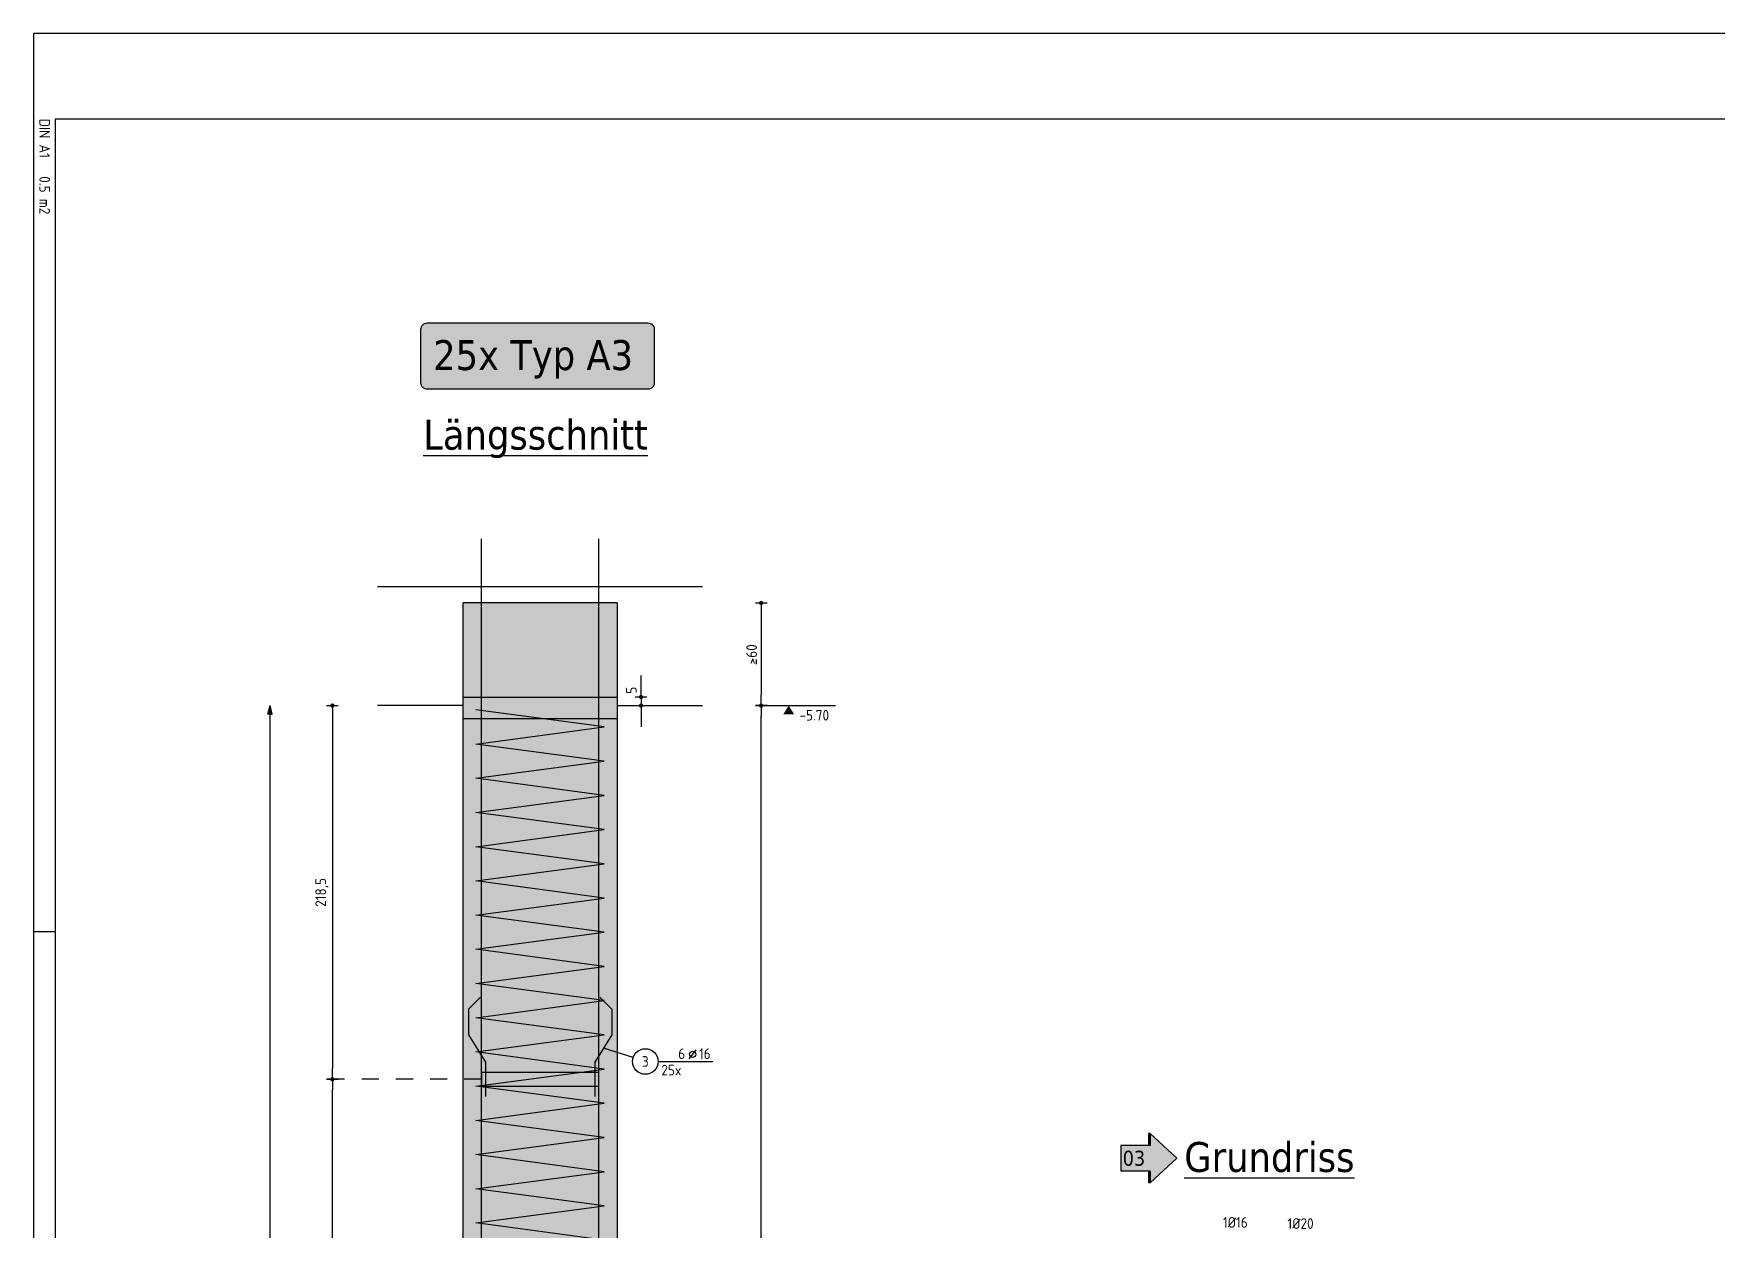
# Model space of a CAD drawing. Extents: x 8.9 to 30.1, y 12.4 to 34.3.
# Drawn here: x 8.93 to 18.77, y 26.41 to 33.4 of the extents above; entities that cross this region are included whole.
import ezdxf
from ezdxf.enums import TextEntityAlignment as Align

# ---------------------------------------------------------------- set-up
doc = ezdxf.new("R2010")
doc.units = 0
doc.header["$LTSCALE"] = 0.25
doc.linetypes.add('AUSGEZOGEN', pattern=[1000.01, 1000, 0.01])
doc.linetypes.add('DASHDOT2', pattern=[0.5, 0.25, -0.125, 0, -0.125])
for name, color, linetype in [('ACHSEN', 7, 'Continuous'), ('BETON', 7, 'Continuous'), ('grau_hell', 7, 'Continuous'), ('grau_mittel', 7, 'Continuous'), ('HILFE', 7, 'Continuous'), ('index', 7, 'Continuous'), ('koten', 7, 'Continuous'), ('MASSE', 7, 'Continuous'), ('OBJEKT', 7, 'Continuous'), ('RAHMEN', 7, 'Continuous'), ('RND', 7, 'Continuous'), ('STAHL', 7, 'Continuous'), ('TEXT', 7, 'Continuous')]:
    doc.layers.add(name, color=color, linetype=linetype)
doc.layers.add('NOPLOT', color=7, linetype='Continuous', plot=False)
doc.styles.add('helv', font='tahoma.ttf')
doc.styles.add('txt', font='isocp.shx')
doc.linetypes.add('ZICKZACK', pattern='A,0.0001,-0.2,[131,ltypeshp.shx,S=0.2,R=0,X=-0.2,Y=0],-0.4,[131,ltypeshp.shx,S=0.2,R=180,X=0.2,Y=0],-0.2', length=0.8001)
doc.dimstyles.new('DOT_I', dxfattribs={"dimscale": 0.25, "dimtxt": 0.25, "dimasz": 0.25, "dimexe": 0.1, "dimexo": 0.3, "dimgap": 0.1, "dimtad": 1, "dimdec": 3, "dimzin": 3, "dimtxsty": 'txt', "dimblk": 'DOT', "dimblk1": 'DOT', "dimblk2": 'DOT', "dimsah": 1, "dimcen": 0.1, "dimse1": 1, "dimse2": 1, "dimazin": 0, "dimtfac": 1, "dimtdec": 4, "dimtix": 1, "dimtmove": 2, "dimatfit": 3, "dimfxl": 0, "dimtvp": 1, "dimtolj": 1, "dimtzin": 0, "dimarcsym": 0})

# ---------------------------------------------------------------- blocks, each defined once
blk = doc.blocks.new('DINA1')
at = {"layer": 'RAHMEN'}
for p, q in [((0, 59.4), (0, 0)), ((0, 0), (84.1, 0))]:
    blk.add_line(p, q, dxfattribs=at)
at = {"layer": 'RAHMEN', "color": 5}
for p, q in [((2, 58.9), (2, 0.5)), ((2, 0.5), (83.6, 0.5))]:
    blk.add_line(p, q, dxfattribs=at)
at = {"layer": 'RAHMEN', "color": 7}
blk.add_line((21, 0), (21, 0.5), dxfattribs=at)
at = {"layer": 'RAHMEN', "color": 7, "style": 'txt'}
blk.add_text('DIN A1   0.5 m2', height=0.25, dxfattribs=at).set_placement((1.989, 0.133))
blk = doc.blocks.new('DOT')
at = {"layer": 'MASSE', "color": 7, "linetype": 'Continuous'}
for p, q in [((0, 0), (-1, 0)), ((0, 0.54), (0, -0.54))]:
    blk.add_line(p, q, dxfattribs=at)
at = {"layer": 'MASSE', "color": 7, "linetype": 'Continuous', "const_width": 0.2}
blk.add_lwpolyline([(-0.1, 0, 1), (0.1, 0, 1)], format="xyb", close=True, dxfattribs=at)
blk = doc.blocks.new('*D24')
at = {"layer": 'Defpoints', "color": 0, "linetype": 'AUSGEZOGEN', "transparency": 16777216}
for p in [(13.1823, 29.4751), (13.1823, 29.4751), (13.1823, 15.1751)]:
    blk.add_point(p, dxfattribs=at)
at = {"layer": 'MASSE', "color": 0, "linetype": 'AUSGEZOGEN', "lineweight": -2, "transparency": 16777216}
blk.add_line((13.1823, 15.2376), (13.1823, 29.4126), dxfattribs=at)
at = {"layer": 'MASSE', "color": 0, "linetype": 'AUSGEZOGEN', "lineweight": -2, "transparency": 16777216, "xscale": 0.0625, "yscale": 0.0625, "zscale": 0.0625}
for p, rotation in [((13.1823, 29.4751), 90), ((13.1823, 15.1751), 270)]:
    blk.add_blockref('DOT', p, dxfattribs=dict(at, rotation=rotation))
at = {"layer": 'MASSE', "color": 0, "linetype": 'AUSGEZOGEN', "transparency": 16777216, "insert": (13.1261, 22.3251), "char_height": 0.0625, "attachment_point": 5, "rotation": 90, "style": 'txt'}
blk.add_mtext('\\A1;1430', dxfattribs=at)
blk = doc.blocks.new('Pfeillinie')
at = {"layer": 'TEXT', "linetype": 'Continuous'}
blk.add_hatch(color=7, dxfattribs=at).paths.add_polyline_path([(0, 0), (-0.8, 0.2), (-0.8, 0), (-0.8, -0.2)])
at = {"layer": 'TEXT', "color": 7, "linetype": 'Continuous'}
for p, q in [((-0.8, 0), (-0.8, 0.2)), ((-0.8, 0.2), (0, 0)), ((-0.8, 0), (-0.8, -0.2)), ((-0.8, -0.2), (0, 0))]:
    blk.add_line(p, q, dxfattribs=at)
blk = doc.blocks.new('*D26')
at = {"layer": 'Defpoints', "color": 0, "linetype": 'AUSGEZOGEN', "ltscale": 0.1, "transparency": 16777216}
for p in [(12.4799, 29.5251), (12.4799, 29.4751), (12.4799, 29.4751)]:
    blk.add_point(p, dxfattribs=at)
at = {"layer": 'MASSE', "color": 0, "linetype": 'AUSGEZOGEN', "lineweight": -2, "ltscale": 0.1, "transparency": 16777216}
for p, q in [((12.4799, 29.5876), (12.4799, 29.6501)), ((12.4799, 29.5251), (12.4799, 29.4751)), ((12.4799, 29.4126), (12.4799, 29.3501))]:
    blk.add_line(p, q, dxfattribs=at)
at = {"layer": 'MASSE', "color": 0, "linetype": 'AUSGEZOGEN', "lineweight": -2, "ltscale": 0.1, "transparency": 16777216, "xscale": 0.0625, "yscale": 0.0625, "zscale": 0.0625}
for p, rotation in [((12.4799, 29.5251), 270), ((12.4799, 29.4751), 90)]:
    blk.add_blockref('DOT', p, dxfattribs=dict(at, rotation=rotation))
at = {"layer": 'MASSE', "color": 0, "linetype": 'AUSGEZOGEN', "ltscale": 0.1, "transparency": 16777216, "insert": (12.4236, 29.5648), "char_height": 0.0625, "attachment_point": 5, "rotation": 90, "style": 'txt'}
blk.add_mtext('\\A1;5', dxfattribs=at)
blk = doc.blocks.new('OKRD_U')
at = {"color": 0, "linetype": 'ByBlock'}
blk.add_solid([(-0.125, -0.202), (0.125, -0.202), (0, 0)], dxfattribs=at)
at = {"color": 0, "linetype": 'ByBlock', "style": 'txt'}
blk.add_attdef('OKRD', (0.25, -0.35), '', height=0.25, dxfattribs=at)
blk = doc.blocks.new('*D31')
at = {"layer": 'Defpoints', "color": 0, "linetype": 'AUSGEZOGEN', "transparency": 16777216}
for p in [(10.6756, 27.2901), (10.6756, 27.2901), (10.6756, 24.2901)]:
    blk.add_point(p, dxfattribs=at)
at = {"layer": 'MASSE', "color": 0, "linetype": 'AUSGEZOGEN', "lineweight": -2, "transparency": 16777216}
blk.add_line((10.6756, 24.3526), (10.6756, 27.2276), dxfattribs=at)
at = {"layer": 'MASSE', "color": 0, "linetype": 'AUSGEZOGEN', "lineweight": -2, "transparency": 16777216, "xscale": 0.0625, "yscale": 0.0625, "zscale": 0.0625}
for p, rotation in [((10.6756, 27.2901), 90), ((10.6756, 24.2901), 270)]:
    blk.add_blockref('DOT', p, dxfattribs=dict(at, rotation=rotation))
at = {"layer": 'MASSE', "color": 0, "linetype": 'AUSGEZOGEN', "transparency": 16777216, "insert": (10.6194, 25.7901), "char_height": 0.0625, "attachment_point": 5, "rotation": 90, "style": 'txt'}
blk.add_mtext('\\A1;300', dxfattribs=at)
blk = doc.blocks.new('*D32')
at = {"layer": 'Defpoints', "color": 0, "linetype": 'AUSGEZOGEN', "ltscale": 0.1, "transparency": 16777216}
for p in [(10.6756, 29.4751), (10.6756, 27.2901), (10.6756, 27.2901)]:
    blk.add_point(p, dxfattribs=at)
at = {"layer": 'MASSE', "color": 0, "linetype": 'AUSGEZOGEN', "lineweight": -2, "ltscale": 0.1, "transparency": 16777216}
blk.add_line((10.6756, 29.4126), (10.6756, 27.3526), dxfattribs=at)
at = {"layer": 'MASSE', "color": 0, "linetype": 'AUSGEZOGEN', "lineweight": -2, "ltscale": 0.1, "transparency": 16777216, "xscale": 0.0625, "yscale": 0.0625, "zscale": 0.0625}
for p, rotation in [((10.6756, 29.4751), 90), ((10.6756, 27.2901), 270)]:
    blk.add_blockref('DOT', p, dxfattribs=dict(at, rotation=rotation))
at = {"layer": 'MASSE', "color": 0, "linetype": 'AUSGEZOGEN', "ltscale": 0.1, "transparency": 16777216, "insert": (10.6147, 28.3826), "char_height": 0.0625, "attachment_point": 5, "rotation": 90, "style": 'txt'}
blk.add_mtext('\\A1;218,5', dxfattribs=at)
blk = doc.blocks.new('RND_LEI')
at = {"layer": 'RND', "color": 7, "linetype": 'Continuous'}
blk.add_line((1.022, 0.066), (1.19, 0.27), dxfattribs=at)
for centre, radius in [((0, 0), 0.3), ((1.106, 0.168), 0.075)]:
    blk.add_circle(centre, radius, dxfattribs=at)
at = {"layer": 'RND', "color": 7, "linetype": 'Continuous', "style": 'txt'}
blk.add_attdef('POSL', text='', height=0.25, dxfattribs=at).set_placement((0, 0), align=Align.MIDDLE)
blk.add_attdef('ANZ', text='', height=0.25, dxfattribs=at).set_placement((0.931, 0.057), align=Align.RIGHT)
for tag, p in [('DUM', (1.253, 0.057)), ('ABSTD', (1.674, 0.057)), ('POSTXT', (0.374, -0.327))]:
    blk.add_attdef(tag, p, '', height=0.25, dxfattribs=at)
blk = doc.blocks.new('*D52')
at = {"layer": 'Defpoints', "color": 0, "linetype": 'AUSGEZOGEN', "transparency": 16777216}
for p in [(13.1823, 30.0751), (13.1823, 29.4751), (13.1823, 29.4751)]:
    blk.add_point(p, dxfattribs=at)
at = {"layer": 'MASSE', "color": 0, "linetype": 'AUSGEZOGEN', "lineweight": -2, "transparency": 16777216}
blk.add_line((13.1823, 30.0126), (13.1823, 29.5376), dxfattribs=at)
at = {"layer": 'MASSE', "color": 0, "linetype": 'AUSGEZOGEN', "lineweight": -2, "transparency": 16777216, "xscale": 0.0625, "yscale": 0.0625, "zscale": 0.0625}
for p, rotation in [((13.1823, 30.0751), 90), ((13.1823, 29.4751), 270)]:
    blk.add_blockref('DOT', p, dxfattribs=dict(at, rotation=rotation))
at = {"layer": 'MASSE', "color": 0, "linetype": 'AUSGEZOGEN', "transparency": 16777216, "insert": (13.1261, 29.7751), "char_height": 0.0625, "attachment_point": 5, "rotation": 90, "style": 'txt'}
blk.add_mtext('\\A1;>60', dxfattribs=at)
blk = doc.blocks.new('hin_ind5')
at = {"layer": 'grau_hell', "linetype": 'AUSGEZOGEN'}
h = blk.add_hatch(color=9, dxfattribs=at)
h.dxf.hatch_style = 2
h.paths.add_polyline_path([(0, 0), (0.619, -0.577), (0.619, -0.3), (1.306, -0.3), (1.306, 0.3), (0.619, 0.3), (0.619, 0.577)])
h.paths.add_polyline_path([(0.34, -0.274), (1.311, -0.274), (1.311, 0.274), (0.34, 0.274)], flags=9)
at = {"layer": 'OBJEKT', "linetype": 'AUSGEZOGEN'}
for points in [[(0.619, 0.3), (0.66, 0.3), (0.66, 0.577), (0.619, 0.577)], [(0.619, -0.577), (0.66, -0.577), (0.66, -0.3), (0.619, -0.3)]]:
    blk.add_hatch(color=1, dxfattribs=at).paths.add_polyline_path(points)
at = {"layer": 'OBJEKT', "color": 1, "linetype": 'AUSGEZOGEN'}
for p, q in [((0, 0), (0.619, 0.577)), ((0.619, 0.577), (0.619, 0.3)), ((0.619, 0.577), (0.66, 0.577)), ((0.66, 0.577), (0.66, 0.3)), ((0, 0), (0.619, -0.577)), ((0.619, 0.3), (1.306, 0.3)), ((1.306, 0.3), (1.306, -0.3)), ((0.619, -0.3), (0.619, -0.577)), ((0.619, -0.3), (1.306, -0.3)), ((0.66, -0.3), (0.66, -0.577))]:
    blk.add_line(p, q, dxfattribs=at)
at = {"layer": 'OBJEKT', "color": 7, "linetype": 'AUSGEZOGEN'}
blk.add_line((0.619, -0.577), (0.66, -0.577), dxfattribs=at)
at = {"layer": 'index', "color": 1, "linetype": 'Continuous', "style": 'helv'}
blk.add_attdef('INDEX', text='', height=0.35, rotation=360, dxfattribs=at).set_placement((1.259, 0), align=Align.MIDDLE_RIGHT)

msp = doc.modelspace()

# ---------------------------------------------------------------- hatches: boundary and pattern name
at = {"layer": 'grau_hell'}
msp.add_hatch(color=9, dxfattribs=at).paths.add_polyline_path([(12.5192, 31.3247, 0.414214), (12.5567, 31.3622), (12.5567, 31.6752, 0.414214), (12.5192, 31.7127), (11.2305, 31.7127, 0.414214), (11.193, 31.6752), (11.193, 31.3622, 0.414214), (11.2305, 31.3247)])
at = {"layer": 'grau_mittel'}
h = msp.add_hatch(color=61, dxfattribs=at)
h.paths.add_polyline_path([(11.4399, 29.4001), (11.4399, 15.2501), (12.3399, 15.2501), (12.3399, 29.4001)])
h.paths.add_polyline_path([(12.3399, 29.4001), (12.3399, 29.4751), (12.3399, 30.0751), (11.4399, 30.0751), (11.4399, 29.4751), (11.4399, 29.4001)])
h.paths.add_polyline_path([(12.0856, 15.2501), (12.1027, 15.1751), (12.3399, 15.1751), (12.3399, 15.2501)])
h.paths.add_polyline_path([(11.4399, 15.2501), (11.4399, 15.1751), (12.1027, 15.1751), (12.0856, 15.2501)])

# ---------------------------------------------------------------- linework, layer by layer
at = {"layer": 'ACHSEN', "color": 102, "linetype": 'DASHDOT2'}
msp.add_line((11.5469, 27.2901), (10.6756, 27.2901), dxfattribs=at)
at = {"layer": 'BETON', "color": 6, "linetype": 'AUSGEZOGEN'}
for p, q in [((11.4399, 15.1751), (11.4399, 30.0751)), ((12.3399, 30.0751), (11.4399, 30.0751)), ((12.3399, 30.0751), (12.3399, 15.1751))]:
    msp.add_line(p, q, dxfattribs=at)
at = {"layer": 'HILFE', "color": 102, "linetype": 'AUSGEZOGEN'}
msp.add_line((13.1823, 29.4751), (13.6158, 29.4751), dxfattribs=at)
at = {"layer": 'MASSE', "color": 7, "linetype": 'AUSGEZOGEN'}
msp.add_line((13.152, 29.7446), (13.152, 29.7178), dxfattribs=at)
at = {"layer": 'NOPLOT', "color": 191, "linetype": 'Continuous'}
msp.add_line((11.4399, 29.4001), (12.3399, 29.4001), dxfattribs=at)
at = {"layer": 'OBJEKT', "color": 7, "linetype": 'AUSGEZOGEN'}
for p, q in [((12.8399, 30.1701), (10.9399, 30.1701)), ((11.4399, 29.4751), (10.9399, 29.4751)), ((12.3399, 29.4751), (12.8399, 29.4751))]:
    msp.add_line(p, q, dxfattribs=at)
at = {"layer": 'OBJEKT', "color": 7, "linetype": 'ZICKZACK', "ltscale": 0.1}
msp.add_line((11.4399, 29.5251), (12.3399, 29.5251), dxfattribs=at)
at = {"layer": 'OBJEKT', "color": 1, "linetype": 'AUSGEZOGEN'}
msp.add_lwpolyline([(11.2305, 31.7127), (12.5192, 31.7127, -0.414214), (12.5567, 31.6752), (12.5567, 31.3622, -0.414214), (12.5192, 31.3247), (11.2305, 31.3247, -0.414214), (11.193, 31.3622), (11.193, 31.6752, -0.414214)], format="xyb", close=True, dxfattribs=at)
at = {"layer": 'RND', "color": 102, "linetype": 'AUSGEZOGEN'}
msp.add_line((12.4335, 27.4167), (12.2605, 27.4726), dxfattribs=at)
at = {"layer": 'RND', "color": 7, "linetype": 'AUSGEZOGEN'}
msp.add_line((12.58, 27.3942), (12.9, 27.3942), dxfattribs=at)
at = {"layer": 'RND', "color": 1, "linetype": 'AUSGEZOGEN'}
for points in [[(11.5469, 15.2501), (11.5469, 30.4501)], [(12.2329, 15.2501), (12.2329, 30.4501)], [(12.2648, 26.3501), (11.5148, 26.4501), (12.2648, 26.5501), (11.5148, 26.6501), (12.2648, 26.7501), (11.5148, 26.8501), (12.2648, 26.9501), (11.5148, 27.0501), (12.2648, 27.1501), (11.5148, 27.2501), (12.2648, 27.3501), (11.5148, 27.4501), (12.2648, 27.5501), (11.5148, 27.6501), (12.2648, 27.7501), (11.5148, 27.8501), (12.2648, 27.9501), (11.5148, 28.0501), (12.2648, 28.1501), (11.5148, 28.2501), (12.2648, 28.3501), (11.5148, 28.4501), (12.2648, 28.5501), (11.5148, 28.6501), (12.2648, 28.7501), (11.5148, 28.8501), (12.2648, 28.9501), (11.5148, 29.0501), (12.2648, 29.1501), (11.5148, 29.2501), (12.2648, 29.3501), (11.5148, 29.4501)], [(11.5416, 27.7708), (11.4709, 27.7001), (11.4709, 27.5501), (11.5709, 27.3901), (11.5709, 27.1901)], [(12.2382, 27.7708), (12.3089, 27.7001), (12.3089, 27.5501), (12.2089, 27.3901), (12.2089, 27.1901)]]:
    msp.add_lwpolyline(points, dxfattribs=at)
at = {"layer": 'RND', "color": 102, "linetype": 'AUSGEZOGEN'}
msp.add_lwpolyline([(10.3117, 15.1751), (10.3117, 29.4751)], dxfattribs=at)
at = {"layer": 'STAHL', "color": 102, "linetype": 'AUSGEZOGEN'}
msp.add_lwpolyline([(11.5469, 27.2501), (12.2329, 27.2501), (12.2329, 27.3301), (11.5469, 27.3301)], close=True, dxfattribs=at)

# ---------------------------------------------------------------- block references
at = {"layer": 'index', "color": 191, "linetype": 'AUSGEZOGEN'}
ref = msp.add_blockref('hin_ind5', (15.6108, 26.8286), dxfattribs=dict(at, xscale=-0.2499999999999991, yscale=0.2499999999999994, zscale=0.2499999999999994, rotation=359.9761684044309))
ref.add_attrib('INDEX', '03', dxfattribs={"color": 1, "linetype": 'Continuous', "height": 0.0875, "rotation": 359.97617, "style": 'helv'}).set_placement((15.4266, 26.8287), align=Align.MIDDLE_RIGHT)
at = {"layer": 'koten', "color": 7, "linetype": 'AUSGEZOGEN', "ltscale": 0.1, "xscale": 0.25, "yscale": 0.25, "zscale": 0.25}
msp.add_blockref('OKRD_U', (13.343, 29.4751), dxfattribs=at).add_auto_attribs({'OKRD': '-5.70'})
at = {"layer": 'RAHMEN', "xscale": 0.25, "yscale": 0.25, "zscale": 0.25, "rotation": 270}
msp.add_blockref('DINA1', (8.9295, 33.4037), dxfattribs=at)
at = {"layer": 'RND', "color": 102, "linetype": 'AUSGEZOGEN', "xscale": 0.0625, "yscale": 0.0625, "zscale": 0.0625, "rotation": 90}
msp.add_blockref('Pfeillinie', (10.3117, 29.4751), dxfattribs=at)
at = {"layer": 'RND', "color": 7, "linetype": 'AUSGEZOGEN', "xscale": 0.25, "yscale": 0.25, "zscale": 0.25}
msp.add_blockref('RND_LEI', (12.505, 27.3942), dxfattribs=at).add_auto_attribs({'POSL': '3', 'DUM': '16', 'ANZ': '6', 'POSTXT': '25x'})

# ---------------------------------------------------------------- texts
at = {"layer": 'TEXT', "color": 5, "linetype": 'AUSGEZOGEN', "style": 'helv'}
for s, p in [('25x Typ A3', (11.265, 31.437)), ('%%ULängsschnitt', (11.2068, 30.9717)), ('%%UGrundriss', (15.6551, 26.7485))]:
    msp.add_text(s, height=0.175, dxfattribs=at).set_placement(p)
at = {"layer": 'TEXT', "color": 7, "linetype": 'AUSGEZOGEN', "style": 'txt'}
for s, p in [('1%%C16', (15.8808, 26.4222)), ('1%%C20', (16.2578, 26.4154))]:
    msp.add_text(s, height=0.0625, dxfattribs=at).set_placement(p)

# ---------------------------------------------------------------- dimensions: what is measured, and where the dimension line sits
at = {"layer": 'MASSE', "color": 7, "linetype": 'AUSGEZOGEN'}
dim = msp.add_linear_dim(base=(13.1823, 29.4751), p1=(13.1823, 30.0751), p2=(13.1823, 29.4751), angle=90, text='><>', dimstyle='DOT_I', override={"dimdec": 0, "dimlfac": 100}, dxfattribs=at)
dim.commit()
dim.dimension.update_dxf_attribs({"geometry": '*D52', "text_midpoint": (13.1261, 29.7751)})
at = {"layer": 'MASSE', "color": 7, "linetype": 'AUSGEZOGEN', "ltscale": 0.1}
dim = msp.add_linear_dim(base=(12.4799, 29.4751), p1=(12.4799, 29.5251), p2=(12.4799, 29.4751), angle=90, dimstyle='DOT_I', override={"dimdec": 0, "dimlfac": 100}, dxfattribs=at)
dim.commit()
dim.dimension.update_dxf_attribs({"geometry": '*D26', "text_midpoint": (12.4236, 29.5648), "dimtype": 160})
dim = msp.add_linear_dim(base=(10.6756, 27.2901), p1=(10.6756, 29.4751), p2=(10.6756, 27.2901), angle=90, dimstyle='DOT_I', override={"dimdec": 1, "dimlfac": 100}, dxfattribs=at)
dim.commit()
dim.dimension.update_dxf_attribs({"geometry": '*D32', "text_midpoint": (10.6147, 28.3826)})
at = {"layer": 'MASSE', "color": 7, "linetype": 'AUSGEZOGEN'}
for base, p1, p2, override, picture, middle in [((13.1823, 29.4751), (13.1823, 15.1751), (13.1823, 29.4751), {"dimscale": 0.25, "dimdec": 0, "dimlfac": 100}, '*D24', (13.1261, 22.3251)), ((10.6756, 27.2901), (10.6756, 24.2901), (10.6756, 27.2901), {"dimdec": 0, "dimlfac": 100}, '*D31', (10.6194, 25.7901))]:
    dim = msp.add_linear_dim(base=base, p1=p1, p2=p2, angle=90, dimstyle='DOT_I', override=override, dxfattribs=at)
    dim.commit()
    dim.dimension.update_dxf_attribs({"geometry": picture, "text_midpoint": middle})

doc.saveas('drawing.dxf')
